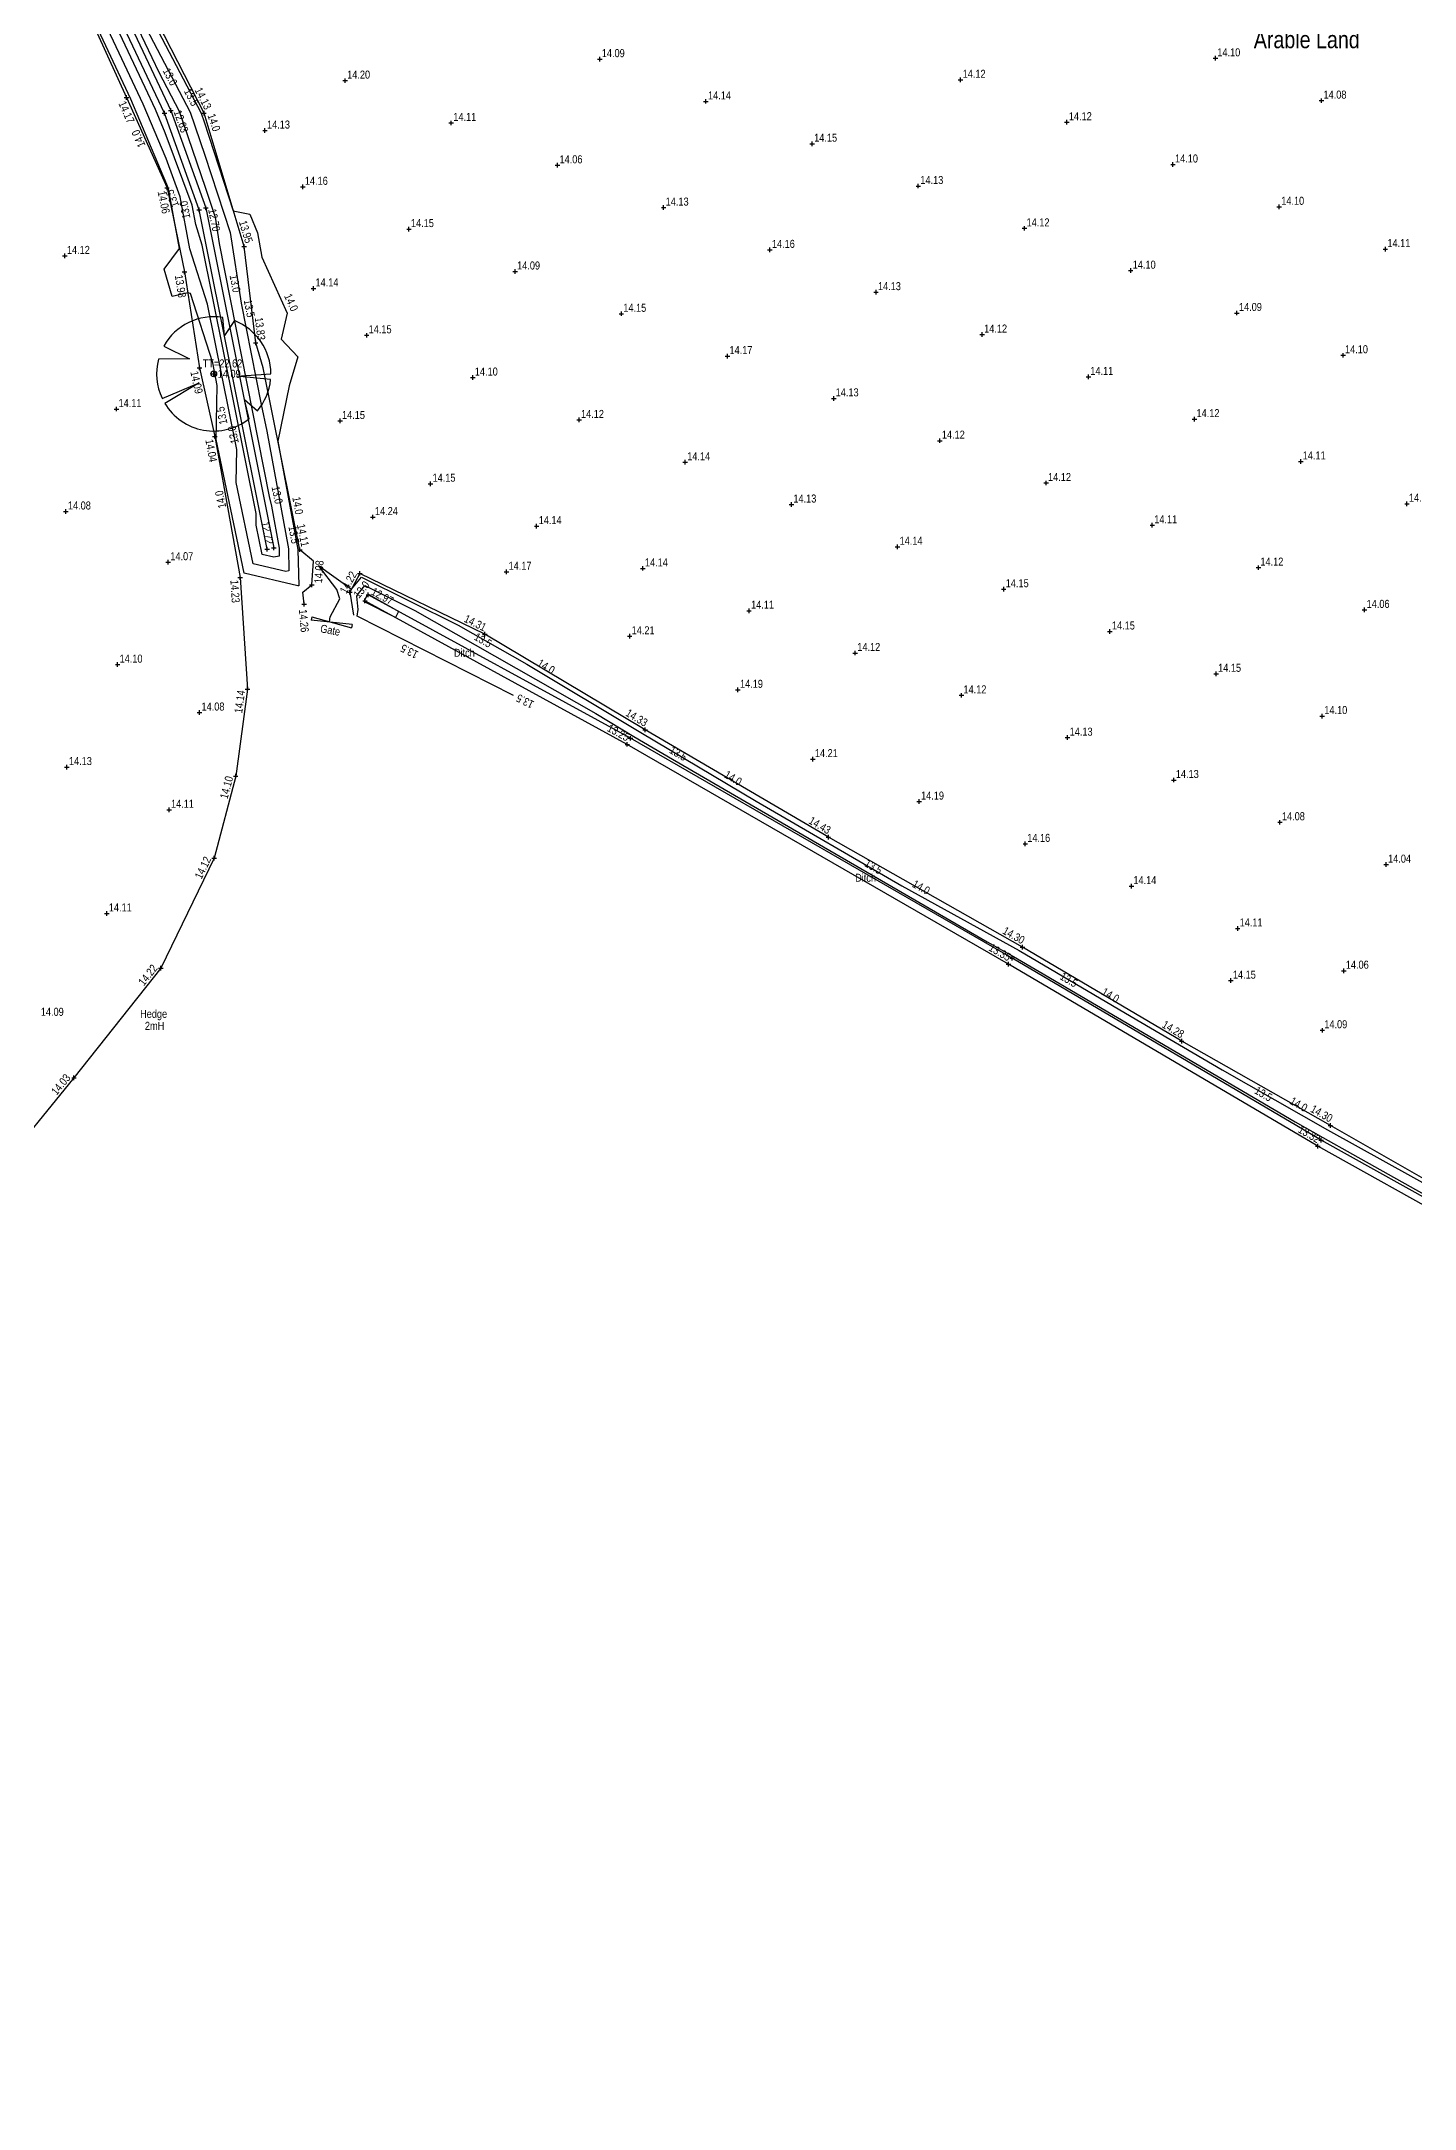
# Model space of a CAD drawing. Extents: x 452260 to 454003, y 451265 to 453203.
# Drawn here: x 453272.7 to 453392.8, y 452101.8 to 452282.7 of the extents above; entities that cross this region are included whole.
import ezdxf
from ezdxf.enums import TextEntityAlignment as Align

# ---------------------------------------------------------------- set-up
doc = ezdxf.new("R2010")
doc.units = 0
doc.header["$LTSCALE"] = 0.7
doc.header["$MEASUREMENT"] = 0
doc.header["$PDMODE"] = 2
doc.header["$PDSIZE"] = 0.2
doc.linetypes.add('DASHED', pattern=[5442.857143, 3628.571429, -1814.285714])
for name, color, linetype, lineweight in [('FFS_Tree Top Levels', 94, 'Continuous', 25), ('FPS_Bottom of Bank', 7, 'DASHED', 25), ('FPS_Contours-Minor', 184, 'Continuous', 25), ('FPS_Gate', 42, 'Continuous', 25), ('FPS_Hedge Top Level', 7, 'Continuous', 25), ('FPS_Levels', 7, 'Continuous', 25), ('FPS_Spot Levels', 7, 'Continuous', 25), ('FPS_Text', 7, 'Continuous', 25), ('FPS_Top of Bank', 7, 'DASHED', 25), ('FPS_Tree Canopy', 3, 'Continuous', 25), ('FPS_Tree Trunk', 32, 'Continuous', 25), ('FPS_Trees', 77, 'Continuous', 25)]:
    doc.layers.add(name, color=color, linetype=linetype, lineweight=lineweight)
doc.styles.add('Default', font='ARIALN.TTF')
doc.styles.get("Standard").update_dxf_attribs({"font": 'ARIALN.TTF'})

# ---------------------------------------------------------------- blocks, each defined once
blk = doc.blocks.new('Tree1R')
at = {"layer": 'FPS_Trees', "color": 77, "linetype": 'Continuous', "lineweight": 25}
for points in [[(0.363, 0.931, 0), (0.187, 0.673, 0), (0.157, 0.987, 0)], [(-0.873, 0.486, 0), (-0.424, 0.264, 0), (-0.967, 0.254, 0)], [(-0.904, -0.429, 0), (-0.257, -0.156, 0), (-0.857, -0.517, 0)], [(0.995, -0.101, 0), (0.398, -0.041, 0), (1, -0.001, 0)], [(0.622, -0.785, 0), (0.536, -0.452, 0), (0.765, -0.645, 0)]]:
    blk.add_polyline3d(points, dxfattribs=at)
at = {"layer": 'FPS_Trees', "color": 42, "linetype": 'Continuous', "lineweight": 25}
blk.add_circle((0, -0.001), 0.05, dxfattribs=at)
at = {"layer": 'FPS_Trees', "color": 77, "linetype": 'Continuous', "lineweight": 25}
for start, end in [(80.968, 150.872), (0, 68.758), (165.198, 205.304), (319.896, 354.273), (211.031, 308.435)]:
    blk.add_arc((0, -0.001), 1, start, end, dxfattribs=at)
blk = doc.blocks.new('2pGate')
at = {"color": 0, "linetype": 'ByBlock', "lineweight": -2}
for points in [[(0, -0.15, 0), (0, 0.15, 0)], [(0, -0.15, 0), (1, 0.15, 0)], [(1, -0.15, 0), (0, 0.15, 0)], [(1, -0.15, 0), (1, 0.15, 0)]]:
    blk.add_polyline3d(points, dxfattribs=at)

msp = doc.modelspace()

# ---------------------------------------------------------------- linework, layer by layer
at = {"layer": 'FPS_Bottom of Bank'}
for points in [[(453295.66, 452233.48, 14.26), (453295.56, 452234.54, 14.21), (453296.35, 452235.18, 14.08), (453296.5, 452237.24, 14.01), (453295.29, 452238.25, 14.11), (453292.07, 452254.17, 13.92), (453291.43, 452256.35, 13.83), (453290.41, 452264.79, 13.95), (453286.91, 452276.44, 14.13), (453279.44, 452291.08, 14.23)], [(453276.65, 452285.42, 14.12), (453280.13, 452277.82, 14.17), (453283.67, 452269.91, 14.06), (453285.19, 452262.55, 13.98), (453286.52, 452254.16, 14.09), (453287.85, 452248.17, 14.04), (453290.07, 452235.82, 14.23), (453290.71, 452226.05, 14.14), (453289.68, 452218.45, 14.1), (453287.79, 452211.27, 14.12), (453283.14, 452201.64, 14.22), (453275.53, 452192.04, 14.03), (453267.92, 452182.72, 14.13), (453258.75, 452168.85, 14.15), (453252.73, 452159.12, 14.15), (453244.12, 452147.25, 14.12), (453236.85, 452138.08, 14.16), (453228.72, 452126.37, 14.16), (453221.78, 452112.36, 14.31), (453219.02, 452107.58, 14.33), (453212.87, 452101.85, 14.31), (453211.52, 452102.9, 14.32)]]:
    msp.add_polyline3d(points, dxfattribs=at)
for p in [(453280.13, 452277.82, 14.17), (453286.91, 452276.44, 14.13), (453283.67, 452269.91, 14.06), (453290.41, 452264.79, 13.95), (453285.19, 452262.55, 13.98), (453291.43, 452256.35, 13.83), (453286.52, 452254.16, 14.09), (453287.85, 452248.17, 14.04), (453295.29, 452238.25, 14.11), (453290.07, 452235.82, 14.23), (453295.66, 452233.48, 14.26), (453296.35, 452235.18, 14.08), (453290.71, 452226.05, 14.14), (453289.68, 452218.45, 14.1), (453287.79, 452211.27, 14.12), (453283.14, 452201.64, 14.22), (453275.53, 452192.04, 14.03)]:
    msp.add_point(p, dxfattribs=at)
at = {"layer": 'FPS_Contours-Minor', "flags": 128}
for points, elevation in [([(453277.45, 452291.62), (453282.95, 452280.02), (453284.73, 452276.61), (453287.03, 452269.88), (453287.87, 452267.34), (453288.22, 452265.03), (453292.62, 452242.9), (453292.8, 452242.07), (453293.47, 452238.38), (453293.49, 452237.69), (453293.01, 452237.59), (453291.99, 452237.83), (453291.46, 452240.39), (453291.48, 452241.42), (453286.76, 452264.89), (453286.18, 452266.71), (453285.87, 452268.41), (453283.51, 452274.74), (453282.65, 452276.77), (453281.76, 452278.68), (453276.29, 452290.33)], 13), ([(453281.53, 452284.51), (453285.69, 452276.53), (453286.98, 452272.78), (453289.2, 452266), (453290.15, 452259.83), (453291.91, 452250.96), (453292.4, 452248.63), (453294.29, 452238.32), (453294.34, 452236.39), (453294.06, 452236.33), (453291.21, 452237.01), (453289.72, 452244.14), (453289.78, 452247.01), (453287.22, 452259.74), (453285.67, 452264.58), (453284.83, 452269.12), (453283.59, 452272.47), (453281.58, 452277.22), (453279.48, 452281.69), (453276.45, 452288.14)], 13.5), ([(453280.1, 452288.99), (453286.66, 452276.46), (453286.92, 452275.68), (453289.47, 452267.91), (453290.92, 452267.6), (453291.59, 452265.99), (453291.98, 452263.84), (453294.19, 452258.95), (453293.66, 452256.67), (453295.11, 452255.12), (453294.37, 452252.58), (453293.37, 452247.76), (453295.11, 452238.27), (453295.2, 452235.09), (453295.11, 452235.08), (453290.42, 452236.19), (453287.97, 452247.9), (453288.07, 452252.61), (453287.67, 452254.59), (453285.73, 452260.66), (453285.48, 452260.72), (453284.13, 452260.41), (453283.41, 452262.79), (453284.76, 452264.6), (453283.8, 452269.82), (453283.66, 452270.2), (453280.5, 452277.67), (453277.2, 452284.7)], 14), ([(453297.9, 452231.94), (453297.94, 452232.37), (453298.8, 452233.95), (453298.53, 452234.76), (453296.93, 452236.88), (453299.81, 452234.81), (453300.68, 452235.86), (453309.15, 452231.65), (453315.16, 452228.23), (453325.11, 452222.27), (453335.21, 452216.25), (453347.97, 452208.84), (453358.22, 452203.17), (453368.02, 452197.4), (453375.97, 452192.74), (453385.2, 452187.48), (453395.13, 452181.97)], 14), ([(453313.99, 452225.5), (453300.31, 452232.45), (453300.39, 452233.03), (453300.28, 452234.19), (453300.41, 452234.43), (453300.97, 452235.11), (453305.34, 452232.93), (453321.2, 452223.91), (453324.52, 452221.92), (453327.89, 452219.91), (453355.41, 452203.94), (453357.74, 452202.65), (453359.97, 452201.34), (453382.38, 452188.19), (453384.79, 452186.81), (453387.39, 452185.37), (453409.5, 452172.97), (453411.9, 452171.63), (453413.87, 452170.49), (453415.89, 452169.25), (453438.14, 452155.09), (453437.9, 452154.74), (453437.81, 452154.58)], 13.5)]:
    msp.add_lwpolyline(points, dxfattribs=dict(at, elevation=elevation))
at = {"layer": 'FPS_Contours-Minor', "elevation": 13, "flags": 128}
msp.add_lwpolyline([(453303.65, 452232.32), (453300.95, 452233.7), (453300.95, 452233.73), (453300.94, 452233.8), (453301.22, 452234.31), (453301.26, 452234.35), (453301.52, 452234.22), (453303.94, 452232.85), (453303.9, 452232.79)], close=True, dxfattribs=at)
at = {"layer": 'FPS_Spot Levels'}
for p in [(453321.53, 452281.18, 14.09), (453375.39, 452281.25, 14.1), (453299.25, 452279.29, 14.2), (453353.1, 452279.36, 14.12), (453330.82, 452277.48, 14.14), (453384.67, 452277.54, 14.08), (453308.54, 452275.59, 14.11), (453362.39, 452275.66, 14.12), (453292.24, 452274.93, 14.13), (453340.11, 452273.77, 14.15), (453317.83, 452271.89, 14.06), (453371.68, 452271.96, 14.1), (453295.55, 452270, 14.16), (453349.4, 452270.07, 14.13), (453327.12, 452268.19, 14.13), (453380.97, 452268.25, 14.1), (453304.84, 452266.3, 14.15), (453358.69, 452266.37, 14.12), (453336.41, 452264.48, 14.16), (453390.26, 452264.55, 14.11), (453274.73, 452263.96, 14.12), (453314.13, 452262.6, 14.09), (453367.98, 452262.67, 14.1), (453296.48, 452261.11, 14.14), (453345.7, 452260.78, 14.13), (453323.42, 452258.9, 14.15), (453377.27, 452258.96, 14.09), (453301.14, 452257.01, 14.15), (453354.99, 452257.08, 14.12), (453332.71, 452255.19, 14.17), (453386.56, 452255.26, 14.1), (453364.28, 452253.38, 14.11), (453310.43, 452253.31, 14.1), (453279.26, 452250.56, 14.11), (453342, 452251.49, 14.13), (453298.81, 452249.52, 14.15), (453319.72, 452249.61, 14.12), (453373.57, 452249.68, 14.12), (453351.29, 452247.79, 14.12), (453329.01, 452245.91, 14.14), (453382.86, 452245.97, 14.11), (453306.72, 452244.02, 14.15), (453360.58, 452244.09, 14.12), (453274.82, 452241.6, 14.08), (453301.68, 452241.11, 14.24), (453338.3, 452242.2, 14.13), (453392.15, 452242.27, 14.08), (453316.01, 452240.32, 14.14), (453369.87, 452240.39, 14.11), (453283.78, 452237.16, 14.07), (453347.58, 452238.5, 14.14), (453313.38, 452236.32, 14.17), (453325.3, 452236.62, 14.14), (453379.16, 452236.68, 14.12), (453356.87, 452234.8, 14.15), (453334.59, 452232.91, 14.11), (453388.44, 452232.98, 14.06), (453324.15, 452230.68, 14.21), (453366.16, 452231.1, 14.15), (453279.35, 452228.2, 14.1), (453343.88, 452229.21, 14.12), (453375.45, 452227.39, 14.15), (453333.62, 452225.99, 14.19), (453353.17, 452225.51, 14.12), (453286.51, 452224.01, 14.08), (453384.74, 452223.69, 14.1), (453362.46, 452221.81, 14.13), (453274.91, 452219.23, 14.13), (453340.18, 452219.92, 14.21), (453371.75, 452218.1, 14.13), (453283.85, 452215.49, 14.11), (453349.47, 452216.22, 14.19), (453381.04, 452214.4, 14.08), (453358.76, 452212.52, 14.16), (453390.33, 452210.7, 14.04), (453368.05, 452208.82, 14.14), (453278.41, 452206.43, 14.11), (453377.34, 452205.11, 14.11), (453386.63, 452201.41, 14.06), (453376.74, 452200.55, 14.15), (453384.75, 452196.2, 14.09)]:
    msp.add_point(p, dxfattribs=at)
at = {"layer": 'FPS_Top of Bank'}
for points in [[(453292.43, 452238.29, 12.72), (453286.49, 452267.98, 12.7), (453283.46, 452276.44, 12.63), (453276.18, 452291.87, 12.65), (453278.95, 452295.12, 12.68), (453287.75, 452304.66, 12.75), (453288.19, 452304.26, 12.75), (453279.4, 452294.72, 12.68), (453276.89, 452291.77, 12.65), (453284.01, 452276.67, 12.63), (453287.07, 452268.15, 12.7), (453293.02, 452238.41, 12.72)], [(453499.85, 452114.2, 14.1), (453497.28, 452116.04, 14.17), (453491.19, 452120.93, 14.32), (453481.63, 452127.28, 14.4), (453470.98, 452134.18, 14.35), (453462.3, 452140.48, 14.36), (453450.3, 452148.97, 14.3), (453437.3, 452157.91, 14.22), (453424.97, 452165.51, 14.24), (453412.49, 452172.64, 14.18), (453398.06, 452180.67, 14.19), (453385.45, 452187.88, 14.3), (453372.44, 452195.24, 14.28), (453358.51, 452203.47, 14.3), (453341.53, 452213.09, 14.43), (453325.51, 452222.5, 14.33), (453311.47, 452230.86, 14.31), (453300.55, 452236.18, 14.22), (453299.67, 452234.54, 13.96), (453299.99, 452232.53, 13.85)], [(453497.87, 452113.56, 13.76), (453490, 452119.17, 13.65), (453469.81, 452132.69, 13.62), (453449.32, 452147.45, 13.56), (453411.48, 452170.91, 13.36), (453384.35, 452186.06, 13.32), (453357.3, 452201.98, 13.35), (453323.94, 452221.22, 13.25), (453300.99, 452233.78, 12.97)], [(453498.22, 452114.05, 13.76), (453490.34, 452119.67, 13.65), (453470.15, 452133.19, 13.62), (453449.65, 452147.95, 13.56), (453411.79, 452171.43, 13.36), (453384.65, 452186.58, 13.32), (453357.6, 452202.5, 13.35), (453324.23, 452221.75, 13.25), (453301.28, 452234.3, 12.97)]]:
    msp.add_polyline3d(points, dxfattribs=at)
for p in [(453283.46, 452276.44, 12.63), (453284.01, 452276.67, 12.63), (453286.49, 452267.98, 12.7), (453287.07, 452268.15, 12.7), (453292.43, 452238.29, 12.72), (453293.02, 452238.41, 12.72), (453300.55, 452236.18, 14.22), (453299.67, 452234.54, 13.96), (453300.99, 452233.78, 12.97), (453301.28, 452234.3, 12.97), (453311.47, 452230.86, 14.31), (453323.94, 452221.22, 13.25), (453324.23, 452221.75, 13.25), (453325.51, 452222.5, 14.33), (453341.53, 452213.09, 14.43), (453358.51, 452203.47, 14.3), (453357.3, 452201.98, 13.35), (453357.6, 452202.5, 13.35), (453372.44, 452195.24, 14.28), (453384.65, 452186.58, 13.32), (453385.45, 452187.88, 14.3), (453384.35, 452186.06, 13.32)]:
    msp.add_point(p, dxfattribs=at)
at = {"layer": 'FPS_Tree Trunk'}
msp.add_point((453287.76, 452253.64, 14.09), dxfattribs=at)

# ---------------------------------------------------------------- block references
at = {"layer": 'FPS_Gate', "xscale": 3.603813037835116, "zscale": 3.603813037835116, "rotation": 169.252438683364}
msp.add_blockref('2pGate', (453299.85, 452231.57, 13.86), dxfattribs=at)
at = {"layer": 'FPS_Tree Canopy', "xscale": 5, "yscale": 5, "zscale": 5}
msp.add_blockref('Tree1R', (453287.76, 452253.64, 14.09), dxfattribs=at)

# ---------------------------------------------------------------- texts
at = {"layer": 'FFS_Tree Top Levels', "style": 'Default'}
msp.add_text('TT=22.62', height=0.7, dxfattribs=at).set_placement((453286.8, 452254.2))
at = {"layer": 'FPS_Contours-Minor', "style": 'Default'}
for s, rotation, p in [('13.0', 297.6068, (453283.63, 452279.47, 13)), ('13.5', 297.6068, (453285.49, 452277.68, 13.5)), ('14.0', 288.8848, (453287.45, 452275.52, 14)), ('14.0', 112.9408, (453281.5, 452274.35, 14)), ('13.5', 110.3834, (453284.46, 452269.1, 13.5)), ('13.0', 100.4686, (453285.58, 452268.05, 13)), ('13.0', 281.2491, (453289.29, 452261.47, 13)), ('13.5', 281.2491, (453290.53, 452259.3, 13.5)), ('14.0', 294.3703, (453294.22, 452259.74, 14)), ('13.5', 101.3644, (453288.81, 452250.06, 13.5)), ('13.0', 101.3644, (453289.8, 452248.37, 13)), ('14.0', 101.8162, (453288.7, 452242.72, 14)), ('13.0', 281.9536, (453292.97, 452242.97, 13)), ('14.0', 280.3759, (453294.77, 452242.05, 14)), ('13.5', 280.3759, (453294.43, 452239.5, 13.5)), ('13.0', 50.4651, (453300.96, 452234.54, 13)), ('13.5', 330.3687, (453311.15, 452230.03, 13.5)), ('13.5', 153.0463, (453305.03, 452229.66, 13.5)), ('14.0', 329.0864, (453316.66, 452227.73, 14)), ('13.5', 329.865, (453328.23, 452220.12, 13.5)), ('14.0', 329.2143, (453333.02, 452217.97, 14)), ('13.5', 329.865, (453345.3, 452210.21, 13.5)), ('14.0', 331.0252, (453349.48, 452208.41, 14)), ('13.5', 329.5961, (453362.39, 452200.32, 13.5)), ('14.0', 329.5243, (453366.04, 452198.97, 14)), ('13.5', 329.5961, (453379.42, 452190.33, 13.5)), ('14.0', 330.333, (453382.51, 452189.42, 14))]:
    msp.add_text(s, height=0.7, rotation=rotation, dxfattribs=at).set_placement(p, align=Align.CENTER)
msp.add_text('13.5', height=0.7, rotation=153.0463, dxfattribs=at).set_placement((453314.3, 452225.34, 13.5), align=Align.MIDDLE_RIGHT)
at = {"layer": 'FPS_Hedge Top Level', "style": 'Default'}
for s, p in [('Hedge', (453283.68, 452197.29, 14.77)), ('2mH', (453283.43, 452196.24, 14.3))]:
    msp.add_text(s, height=0.7, dxfattribs=at).set_placement(p, align=Align.RIGHT)
at = {"layer": 'FPS_Levels', "style": 'Default'}
for s, rotation, p in [('14.17', 294.0912, (453280.04, 452277.59, 14.17)), ('14.06', 281.671, (453283.53, 452269.71, 14.06)), ('13.98', 279.0345, (453285.04, 452262.35, 13.98)), ('14.09', 282.4789, (453286.39, 452253.95, 14.09)), ('14.04', 280.1973, (453287.71, 452247.97, 14.04)), ('14.08', 85.7628, (453296.53, 452235.34, 14.08)), ('14.23', 273.7329, (453289.91, 452235.63, 14.23))]:
    msp.add_text(s, height=0.7, rotation=rotation, dxfattribs=at).set_placement(p, align=Align.TOP_LEFT)
for s, rotation, p in [('14.13', 297.0268, (453286.98, 452276.68, 14.13)), ('13.95', 286.7296, (453290.53, 452265.01, 13.95)), ('13.83', 276.9126, (453291.59, 452256.55, 13.83)), ('14.11', 281.4497, (453295.43, 452238.46, 14.11)), ('14.22', 61.6334, (453300.31, 452236.11, 14.22)), ('12.97', 331.3158, (453303.23, 452233.4, 26.47)), ('14.26', 275.1705, (453295.39, 452231, 14.26)), ('14.31', 334.0166, (453311.39, 452231.09, 14.31)), ('14.14', 82.3395, (453290.51, 452225.9, 14.14)), ('13.25', 331.3158, (453323.87, 452221.46, 13.25)), ('14.33', 329.2023, (453325.45, 452222.74, 14.33)), ('14.10', 75.2511, (453289.47, 452218.33, 14.1)), ('14.43', 329.5836, (453341.47, 452213.33, 14.43)), ('14.12', 64.2015, (453287.56, 452211.18, 14.12)), ('14.30', 330.4827, (453358.45, 452203.71, 14.3)), ('13.35', 330.0206, (453357.23, 452202.22, 13.35)), ('14.22', 51.5895, (453282.89, 452201.61, 14.22)), ('14.28', 329.4123, (453372.38, 452195.48, 14.28)), ('14.03', 50.7708, (453275.28, 452192.02, 14.03)), ('14.30', 330.4933, (453385.39, 452188.12, 14.3)), ('13.32', 329.5212, (453384.29, 452186.3, 13.32))]:
    msp.add_text(s, height=0.7, rotation=rotation, dxfattribs=at).set_placement(p, align=Align.RIGHT)
for s, rotation, p in [('12.63', 289.7072, (453284.24, 452276.56, 12.63)), ('12.70', 281.319, (453287.27, 452268.01, 12.7)), ('12.72', 281.319, (453291.92, 452240.64, 12.72))]:
    msp.add_text(s, height=0.7, rotation=rotation, dxfattribs=at).set_placement(p)
msp.add_text('14.09', height=0.7, dxfattribs=at).set_placement((453288.11, 452253.64, 14.09), align=Align.MIDDLE_LEFT)
at = {"layer": 'FPS_Spot Levels', "style": 'Default'}
for s, p in [('14.09', (453321.71, 452281.35, 14.09)), ('14.10', (453375.56, 452281.42, 14.1)), ('14.20', (453299.43, 452279.47, 14.2)), ('14.12', (453353.28, 452279.54, 14.12)), ('14.14', (453331, 452277.65, 14.14)), ('14.08', (453384.85, 452277.72, 14.08)), ('14.13', (453292.42, 452275.1, 14.13)), ('14.11', (453308.72, 452275.77, 14.11)), ('14.12', (453362.57, 452275.83, 14.12)), ('14.15', (453340.29, 452273.95, 14.15)), ('14.06', (453318.01, 452272.06, 14.06)), ('14.10', (453371.86, 452272.13, 14.1)), ('14.16', (453295.73, 452270.18, 14.16)), ('14.13', (453349.58, 452270.25, 14.13)), ('14.13', (453327.3, 452268.36, 14.13)), ('14.10', (453381.15, 452268.43, 14.1)), ('14.15', (453305.01, 452266.48, 14.15)), ('14.12', (453358.87, 452266.54, 14.12)), ('14.12', (453274.91, 452264.13, 14.12)), ('14.16', (453336.59, 452264.66, 14.16)), ('14.11', (453390.44, 452264.73, 14.11)), ('14.09', (453314.3, 452262.77, 14.09)), ('14.10', (453368.16, 452262.84, 14.1)), ('14.14', (453296.66, 452261.29, 14.14)), ('14.13', (453345.87, 452260.96, 14.13)), ('14.15', (453323.59, 452259.07, 14.15)), ('14.09', (453377.45, 452259.14, 14.09)), ('14.15', (453301.31, 452257.19, 14.15)), ('14.12', (453355.16, 452257.25, 14.12)), ('14.17', (453332.88, 452255.37, 14.17)), ('14.10', (453386.73, 452255.44, 14.1)), ('14.10', (453310.6, 452253.49, 14.1)), ('14.11', (453364.45, 452253.55, 14.11)), ('14.13', (453342.17, 452251.67, 14.13)), ('14.11', (453279.43, 452250.73, 14.11)), ('14.15', (453298.98, 452249.69, 14.15)), ('14.12', (453319.89, 452249.78, 14.12)), ('14.12', (453373.74, 452249.85, 14.12)), ('14.12', (453351.46, 452247.97, 14.12)), ('14.14', (453329.18, 452246.08, 14.14)), ('14.11', (453383.03, 452246.15, 14.11)), ('14.15', (453306.9, 452244.2, 14.15)), ('14.12', (453360.75, 452244.26, 14.12)), ('14.13', (453338.47, 452242.38, 14.13)), ('14.08', (453392.32, 452242.45, 14.08)), ('14.08', (453275, 452241.77, 14.08)), ('14.24', (453301.86, 452241.28, 14.24)), ('14.14', (453316.19, 452240.49, 14.14)), ('14.11', (453370.04, 452240.56, 14.11)), ('14.14', (453347.76, 452238.68, 14.14)), ('14.07', (453283.96, 452237.33, 14.07)), ('14.14', (453325.48, 452236.79, 14.14)), ('14.12', (453379.33, 452236.86, 14.12)), ('14.17', (453313.55, 452236.49, 14.17)), ('14.15', (453357.05, 452234.97, 14.15)), ('14.11', (453334.77, 452233.09, 14.11)), ('14.06', (453388.62, 452233.16, 14.06)), ('14.15', (453366.34, 452231.27, 14.15)), ('14.21', (453324.32, 452230.85, 14.21)), ('14.12', (453344.06, 452229.39, 14.12)), ('14.10', (453279.52, 452228.37, 14.1)), ('14.15', (453375.63, 452227.57, 14.15)), ('14.19', (453333.8, 452226.17, 14.19)), ('14.12', (453353.35, 452225.68, 14.12)), ('14.08', (453286.69, 452224.18, 14.08)), ('14.10', (453384.92, 452223.87, 14.1)), ('14.13', (453362.64, 452221.98, 14.13)), ('14.13', (453275.09, 452219.41, 14.13)), ('14.21', (453340.35, 452220.1, 14.21)), ('14.13', (453371.93, 452218.28, 14.13)), ('14.11', (453284.02, 452215.67, 14.11)), ('14.19', (453349.64, 452216.39, 14.19)), ('14.08', (453381.21, 452214.58, 14.08)), ('14.16', (453358.93, 452212.69, 14.16)), ('14.04', (453390.5, 452210.87, 14.04)), ('14.14', (453368.22, 452208.99, 14.14)), ('14.11', (453278.58, 452206.6, 14.11)), ('14.11', (453377.51, 452205.29, 14.11)), ('14.15', (453376.92, 452200.72, 14.15)), ('14.06', (453386.8, 452201.59, 14.06)), ('14.09', (453272.63, 452197.47, 14.09)), ('14.09', (453384.92, 452196.38, 14.09))]:
    msp.add_text(s, height=0.7, dxfattribs=at).set_placement(p)
at = {"layer": 'FPS_Text'}
for s, height, p in [('Arable Land', 1.5, (453378.75, 452282.13)), ('Ditch', 0.7, (453308.77, 452228.88, 13.69)), ('Ditch', 0.7, (453343.87, 452209.2, 13.69))]:
    msp.add_text(s, height=height, dxfattribs=at).set_placement(p)
at = {"layer": 'FPS_Text', "style": 'Default'}
msp.add_text('Gate', height=0.7, rotation=349.2524, dxfattribs=at).set_placement((453298.02, 452231.56, 13.99), align=Align.TOP_CENTER)

doc.saveas('drawing.dxf')
